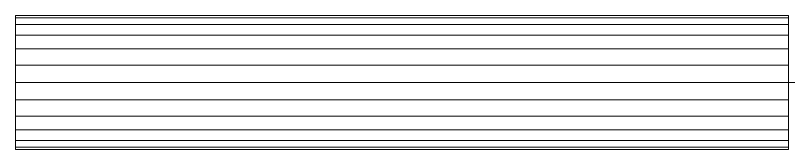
# Model space of a CAD drawing. Header units: inches. Extents: x -3325 to -59, y 5 to 733.
# Drawn here: x -510.57 to -493.98, y 324.56 to 327.44 of the extents above; entities that cross this region are included whole.
import ezdxf

# ---------------------------------------------------------------- set-up
doc = ezdxf.new("R2010")
doc.units = ezdxf.units.IN
doc.header["$MEASUREMENT"] = 0
doc.layers.add('P-PIPE', color=10, linetype='Continuous', lineweight=9)

msp = doc.modelspace()

# ---------------------------------------------------------------- linework, layer by layer
at = {"layer": 'P-PIPE', "color": 1}
for p in [(-510.57, 326, 1076), (-510.57, 326, 1076), (-488, 326, 1076)]:
    msp.add_line(p, (-493.984, 326, 1076), dxfattribs=at)

# ---------------------------------------------------------------- meshes
mesh = msp.add_polyface(dxfattribs=at)
corners = [(-510.57, 324.562, 1076), (-510.57, 324.611, 1076.372), (-510.57, 324.755, 1076.719), (-510.57, 324.984, 1077.016), (-510.57, 325.281, 1077.245), (-510.57, 325.628, 1077.389), (-510.57, 326, 1077.438), (-510.57, 326.372, 1077.389), (-510.57, 326.719, 1077.245), (-510.57, 327.016, 1077.016), (-510.57, 327.245, 1076.719), (-510.57, 327.389, 1076.372), (-510.57, 327.438, 1076), (-510.57, 327.389, 1075.628), (-510.57, 327.245, 1075.281), (-510.57, 327.016, 1074.984), (-510.57, 326.719, 1074.755), (-510.57, 326.372, 1074.611), (-510.57, 326, 1074.562), (-510.57, 325.628, 1074.611), (-510.57, 325.281, 1074.755), (-510.57, 324.984, 1074.984), (-510.57, 324.755, 1075.281), (-510.57, 324.611, 1075.628)]
mesh.append_faces([[corners[k] for k in face] for face in [(13, 16, 10, 11)]], dxfattribs={"vtx0": -1, "vtx1": -1, "vtx3": -1, "color": 1})
mesh.append_faces([[corners[k] for k in face] for face in [(20, 4, 5), (8, 16, 17, 7)]], dxfattribs={"vtx0": -1, "vtx2": -1, "color": 1})
mesh.append_faces([[corners[k] for k in face] for face in [(21, 22, 20), (12, 13, 11)]], dxfattribs={"vtx1": -1, "color": 1})
mesh.append_faces([[corners[k] for k in face] for face in [(22, 23, 2, 20), (19, 20, 5, 17)]], dxfattribs={"vtx1": -1, "vtx2": -1, "vtx3": -1, "color": 1})
mesh.append_faces([[corners[k] for k in face] for face in [(17, 18, 19), (14, 15, 16, 13)]], dxfattribs={"vtx2": -1, "color": 1})
mesh.append_faces([[corners[k] for k in face] for face in [(2, 3, 4, 20), (5, 6, 7, 17), (8, 9, 10, 16)]], dxfattribs={"vtx2": -1, "vtx3": -1, "color": 1})
mesh.append_faces([[corners[k] for k in face] for face in [(23, 0, 1, 2)]], dxfattribs={"vtx3": -1, "color": 1})
mesh = msp.add_polyface(dxfattribs=at)
corners = [(-510.57, 327.438, 1076), (-510.57, 327.389, 1076.372), (-510.57, 327.245, 1076.719), (-510.57, 327.016, 1077.016), (-510.57, 326.719, 1077.245), (-510.57, 326.372, 1077.389), (-510.57, 326, 1077.438), (-493.984, 326, 1077.438), (-493.984, 326.372, 1077.389), (-493.984, 326.719, 1077.245), (-493.984, 327.016, 1077.016), (-493.984, 327.245, 1076.719), (-493.984, 327.389, 1076.372), (-493.984, 327.438, 1076)]
mesh.append_faces([[corners[k] for k in face] for face in [(7, 8, 5, 6)]], dxfattribs={"vtx1": -1, "color": 1})
mesh.append_faces([[corners[k] for k in face] for face in [(8, 9, 4, 5), (3, 4, 9, 10), (11, 12, 1, 2), (2, 3, 10, 11)]], dxfattribs={"vtx1": -1, "vtx3": -1, "color": 1})
mesh.append_faces([[corners[k] for k in face] for face in [(12, 13, 0, 1)]], dxfattribs={"vtx3": -1, "color": 1})
mesh = msp.add_polyface(dxfattribs=at)
corners = [(-510.57, 326, 1074.562), (-510.57, 326.372, 1074.611), (-510.57, 326.719, 1074.755), (-510.57, 327.016, 1074.984), (-510.57, 327.245, 1075.281), (-510.57, 327.389, 1075.628), (-510.57, 327.438, 1076), (-493.984, 327.438, 1076), (-493.984, 327.389, 1075.628), (-493.984, 327.245, 1075.281), (-493.984, 327.016, 1074.984), (-493.984, 326.719, 1074.755), (-493.984, 326.372, 1074.611), (-493.984, 326, 1074.562)]
mesh.append_faces([[corners[k] for k in face] for face in [(7, 8, 5, 6)]], dxfattribs={"vtx1": -1, "color": 1})
mesh.append_faces([[corners[k] for k in face] for face in [(8, 9, 4, 5), (3, 4, 9, 10), (11, 12, 1, 2), (2, 3, 10, 11)]], dxfattribs={"vtx1": -1, "vtx3": -1, "color": 1})
mesh.append_faces([[corners[k] for k in face] for face in [(12, 13, 0, 1)]], dxfattribs={"vtx3": -1, "color": 1})
mesh = msp.add_polyface(dxfattribs=at)
corners = [(-493.984, 324.562, 1076), (-493.984, 324.611, 1075.628), (-493.984, 324.755, 1075.281), (-493.984, 324.984, 1074.984), (-493.984, 325.281, 1074.755), (-493.984, 325.628, 1074.611), (-493.984, 326, 1074.562), (-493.984, 326.372, 1074.611), (-493.984, 326.719, 1074.755), (-493.984, 327.016, 1074.984), (-493.984, 327.245, 1075.281), (-493.984, 327.389, 1075.628), (-493.984, 327.438, 1076), (-493.984, 327.389, 1076.372), (-493.984, 327.245, 1076.719), (-493.984, 327.016, 1077.016), (-493.984, 326.719, 1077.245), (-493.984, 326.372, 1077.389), (-493.984, 326, 1077.438), (-493.984, 325.628, 1077.389), (-493.984, 325.281, 1077.245), (-493.984, 324.984, 1077.016), (-493.984, 324.755, 1076.719), (-493.984, 324.611, 1076.372)]
mesh.append_faces([[corners[k] for k in face] for face in [(1, 23, 0), (10, 8, 9)]], dxfattribs={"vtx0": -1, "color": 1})
mesh.append_faces([[corners[k] for k in face] for face in [(11, 14, 8, 10)]], dxfattribs={"vtx0": -1, "vtx1": -1, "vtx2": -1, "color": 1})
mesh.append_faces([[corners[k] for k in face] for face in [(19, 4, 5, 7)]], dxfattribs={"vtx0": -1, "vtx2": -1, "vtx3": -1, "color": 1})
mesh.append_faces([[corners[k] for k in face] for face in [(19, 20, 4)]], dxfattribs={"vtx1": -1, "vtx2": -1, "color": 1})
mesh.append_faces([[corners[k] for k in face] for face in [(1, 2, 22, 23), (7, 8, 16, 17)]], dxfattribs={"vtx1": -1, "vtx3": -1, "color": 1})
mesh.append_faces([[corners[k] for k in face] for face in [(5, 6, 7)]], dxfattribs={"vtx2": -1, "color": 1})
mesh.append_faces([[corners[k] for k in face] for face in [(2, 3, 4, 22), (20, 21, 22, 4), (17, 18, 19, 7), (14, 15, 16, 8)]], dxfattribs={"vtx2": -1, "vtx3": -1, "color": 1})
mesh.append_faces([[corners[k] for k in face] for face in [(11, 12, 13, 14)]], dxfattribs={"vtx3": -1, "color": 1})
mesh = msp.add_polyface(dxfattribs=at)
corners = [(-510.57, 326, 1077.438), (-510.57, 325.628, 1077.389), (-510.57, 325.281, 1077.245), (-510.57, 324.984, 1077.016), (-510.57, 324.755, 1076.719), (-510.57, 324.611, 1076.372), (-510.57, 324.562, 1076), (-493.984, 324.562, 1076), (-493.984, 324.611, 1076.372), (-493.984, 324.755, 1076.719), (-493.984, 324.984, 1077.016), (-493.984, 325.281, 1077.245), (-493.984, 325.628, 1077.389), (-493.984, 326, 1077.438)]
mesh.append_faces([[corners[k] for k in face] for face in [(8, 9, 4, 5), (3, 4, 9, 10), (11, 12, 1, 2), (2, 3, 10, 11)]], dxfattribs={"vtx1": -1, "vtx3": -1, "color": 1})
mesh.append_faces([[corners[k] for k in face] for face in [(6, 7, 8, 5)]], dxfattribs={"vtx2": -1, "color": 1})
mesh.append_faces([[corners[k] for k in face] for face in [(12, 13, 0, 1)]], dxfattribs={"vtx3": -1, "color": 1})
mesh = msp.add_polyface(dxfattribs=at)
corners = [(-510.57, 324.562, 1076), (-510.57, 324.611, 1075.628), (-510.57, 324.755, 1075.281), (-510.57, 324.984, 1074.984), (-510.57, 325.281, 1074.755), (-510.57, 325.628, 1074.611), (-510.57, 326, 1074.562), (-493.984, 326, 1074.562), (-493.984, 325.628, 1074.611), (-493.984, 325.281, 1074.755), (-493.984, 324.984, 1074.984), (-493.984, 324.755, 1075.281), (-493.984, 324.611, 1075.628), (-493.984, 324.562, 1076)]
mesh.append_faces([[corners[k] for k in face] for face in [(7, 8, 5, 6)]], dxfattribs={"vtx1": -1, "color": 1})
mesh.append_faces([[corners[k] for k in face] for face in [(8, 9, 4, 5), (3, 4, 9, 10), (11, 12, 1, 2), (2, 3, 10, 11)]], dxfattribs={"vtx1": -1, "vtx3": -1, "color": 1})
mesh.append_faces([[corners[k] for k in face] for face in [(12, 13, 0, 1)]], dxfattribs={"vtx3": -1, "color": 1})

doc.saveas('drawing.dxf')
